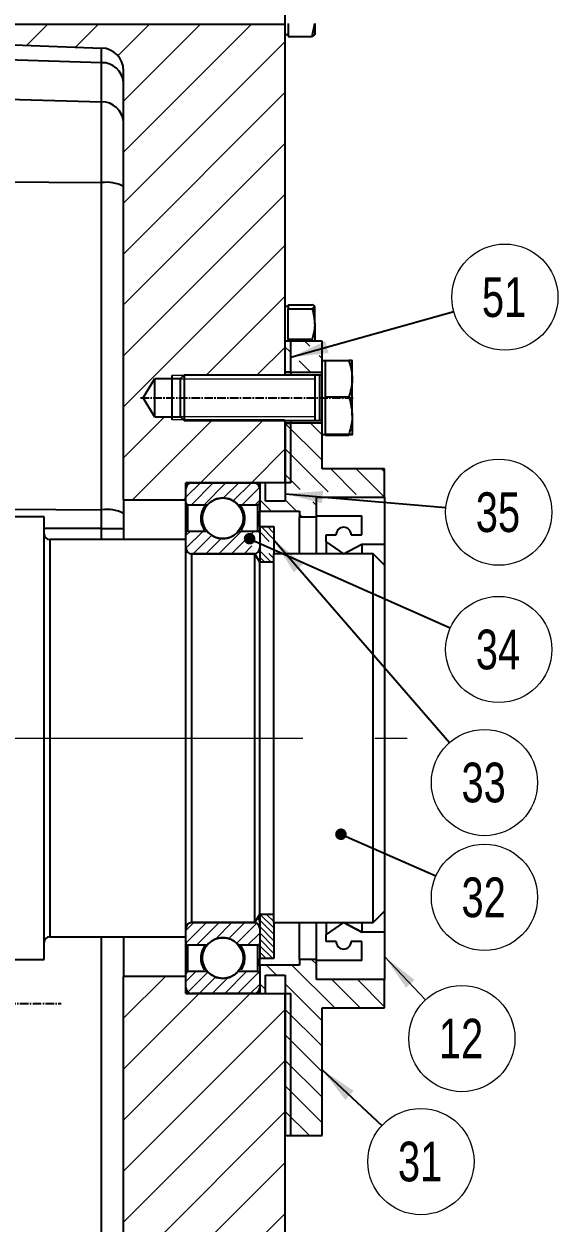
# Model space of a CAD drawing. Header units: millimetres. Extents: x 0 to 589, y 0 to 415.
# Drawn here: x 104.2 to 151.3, y 251.5 to 357.1 of the extents above; entities that cross this region are included whole.
import ezdxf

# ---------------------------------------------------------------- set-up
doc = ezdxf.new("R2010")
doc.units = ezdxf.units.MM
for name, pattern in [('CENTER', [10.16, 6.35, -1.27, 1.27, -1.27]), ('CENTERX2', [20.32, 12.7, -2.54, 2.54, -2.54]), ('CENTRO2', [1.125, 0.75, -0.125, 0.125, -0.125])]:
    doc.linetypes.add(name, pattern=pattern)
doc.layers.add('Assi', color=7, linetype='CENTER')
doc.styles.add('SLDTEXTSTYLE0', font='TXT', dxfattribs={"width": 0.75})
doc.dimstyles.new('SLDDIMSTYLE0', dxfattribs={"dimtxt": 0.18, "dimasz": 1.016, "dimexe": 0, "dimexo": 0.0625, "dimgap": 0, "dimtad": 0, "dimtih": 1, "dimtoh": 1, "dimdec": 0, "dimrnd": 1e-09, "dimzin": 0, "dimdsep": 46, "dimtxsty": 'Standard', "dimblk1": 'DOT', "dimblk2": 'DOT', "dimsah": 1, "dimcen": 0.09, "dimadec": 0, "dimazin": 0, "dimtfac": 1.016, "dimtdec": 0, "dimtofl": 0, "dimtmove": 0, "dimatfit": 3, "dimldrblk": 'DOT', "dimfxl": 1, "dimfrac": 2, "dimtolj": 1, "dimtzin": 0, "dimarcsym": 0})
doc.dimstyles.new('SLDDIMSTYLE1', dxfattribs={"dimtxt": 0.18, "dimasz": 3.302, "dimexe": 0, "dimexo": 0.0625, "dimgap": 0, "dimtad": 0, "dimtih": 1, "dimtoh": 1, "dimdec": 0, "dimrnd": 1e-09, "dimzin": 0, "dimdsep": 46, "dimtxsty": 'Standard', "dimsah": 1, "dimcen": 0.09, "dimadec": 0, "dimazin": 0, "dimtfac": 3.302, "dimtdec": 0, "dimtofl": 0, "dimtmove": 0, "dimatfit": 3, "dimfxl": 1, "dimfrac": 2, "dimtolj": 1, "dimtzin": 0, "dimarcsym": 0})

# ---------------------------------------------------------------- blocks, each defined once
blk = doc.blocks.new('SW_HATCH_0')
at = {"color": 0, "linetype": 'Continuous', "lineweight": 18}
for p, q in [((34.72, 125.41), (32.88, 123.56)), ((39.21, 125.41), (37.21, 123.41)), ((43.7, 125.41), (40.94, 122.65)), ((52.68, 125.41), (41.43, 114.16)), ((48.19, 125.41), (41.43, 118.65)), ((55.68, 123.92), (41.43, 109.67)), ((55.68, 119.43), (41.43, 105.18)), ((55.68, 114.94), (41.43, 100.69)), ((55.68, 110.45), (41.43, 96.2)), ((55.68, 105.96), (41.43, 91.71)), ((55.68, 101.47), (48.73, 94.52)), ((57.39, 97.52), (57.85, 97.06)), ((55.68, 96.98), (53.22, 94.52)), ((55.68, 96.98), (56.09, 96.58)), ((58.66, 96.25), (58.93, 95.98)), ((56.9, 95.77), (57.9, 94.77)), ((45.03, 90.82), (41.43, 87.22)), ((49.22, 90.52), (42.22, 83.52)), ((53.71, 90.52), (48.21, 85.02)), ((55.68, 90.25), (58.93, 87)), ((57.91, 90.27), (58.93, 89.24)), ((55.68, 88), (52.7, 85.02)), ((55.68, 88), (59.47, 84.21)), ((55.68, 85.76), (57.01, 84.43)), ((59.66, 86.27), (61.93, 84)), ((61.91, 86.27), (64.39, 83.78)), ((64.15, 86.27), (64.43, 85.99)), ((48.21, 85.02), (46.93, 83.74)), ((49.33, 85.02), (47.41, 83.09)), ((50.45, 85.02), (48.53, 83.09)), ((51.58, 85.02), (50.24, 83.68)), ((52.7, 85.02), (51.1, 83.42)), ((53.42, 84.61), (51.9, 83.09)), ((46.93, 83.74), (46.71, 83.52)), ((53.43, 83.5), (53.02, 83.09)), ((53.43, 83.52), (54.43, 82.52)), ((55.68, 83.51), (56.68, 82.52)), ((58.11, 83.33), (58.43, 83.01)), ((56.93, 82.26), (57.18, 82.02)), ((48.45, 80.77), (46.93, 79.25)), ((47.33, 80.77), (46.93, 80.37)), ((49.2, 80.4), (47.57, 78.77)), ((51.82, 80.77), (49.82, 78.77)), ((52.94, 80.77), (50.94, 78.77)), ((53.43, 80.71), (54.28, 79.86)), ((53.55, 81.16), (54.68, 80.02)), ((54.11, 81.16), (54.68, 80.59)), ((54.67, 81.16), (54.68, 81.15)), ((50.04, 80.11), (48.69, 78.77)), ((52.75, 79.45), (52.06, 78.77)), ((53.43, 79.03), (54.44, 78.02)), ((53.43, 78.47), (53.88, 78.02)), ((54.24, 78.78), (54.68, 78.34)), ((53.45, 47.02), (54.68, 45.79)), ((54.01, 47.02), (54.68, 46.35)), ((54.57, 47.02), (54.68, 46.91)), ((48.75, 46.27), (46.93, 44.45)), ((47.62, 46.27), (46.93, 45.57)), ((49.87, 46.27), (47.87, 44.27)), ((50.99, 46.27), (49.53, 44.8)), ((52.11, 46.27), (50.7, 44.85)), ((53.17, 46.2), (51.41, 44.44)), ((53.43, 46.48), (54.68, 45.23)), ((53.43, 45.91), (54.68, 44.66)), ((53.43, 45.34), (52.36, 44.27)), ((53.43, 45.35), (54.68, 44.1)), ((53.43, 44.79), (54.68, 43.54)), ((53.43, 44.23), (54.55, 43.12)), ((53.43, 43.67), (53.98, 43.12)), ((54.02, 42.52), (54.9, 41.64)), ((56.27, 42.52), (60.02, 38.77)), ((58.01, 43.02), (58.43, 42.6)), ((45.12, 41.52), (41.43, 37.83)), ((47.79, 41.94), (46.93, 41.08)), ((48.88, 41.91), (47.11, 40.13)), ((49.56, 41.47), (48.11, 40.02)), ((50.63, 41.41), (49.23, 40.02)), ((52.28, 41.94), (50.35, 40.02)), ((53.37, 41.9), (51.48, 40.02)), ((59.76, 41.27), (62.26, 38.77)), ((62.01, 41.27), (64.43, 38.84)), ((64.25, 41.27), (64.43, 41.09)), ((53.43, 40.85), (52.6, 40.02)), ((53.43, 40.86), (53.93, 40.36)), ((55.68, 40.86), (58.93, 37.61)), ((52.6, 40.02), (41.43, 28.85)), ((48.11, 40.02), (41.43, 33.34)), ((55.68, 38.6), (41.43, 24.35)), ((55.68, 38.61), (58.93, 35.36)), ((55.68, 36.37), (58.85, 33.2)), ((55.68, 34.11), (41.43, 19.86)), ((55.68, 34.12), (58.93, 30.87)), ((55.68, 31.88), (58.93, 28.63)), ((55.68, 29.62), (41.43, 15.37)), ((55.68, 29.63), (57.8, 27.52)), ((55.68, 25.13), (41.43, 10.88)), ((55.68, 20.64), (45, 9.97))]:
    blk.add_line(p, q, dxfattribs=at)
blk = doc.blocks.new('SW_NOTE_0_24')
at = {"color": 0, "linetype": 'Continuous', "lineweight": 0}
blk.add_circle((3.43, -3.19), 4.68, dxfattribs=at)
at = {"color": 0, "linetype": 'Continuous', "lineweight": 0, "insert": (3.36, -1.43), "char_height": 3.5, "attachment_point": 2, "style": 'SLDTEXTSTYLE0'}
blk.add_mtext('31', dxfattribs=at)
blk = doc.blocks.new('SW_NOTE_0_38')
at = {"color": 0, "linetype": 'Continuous', "lineweight": 0}
blk.add_circle((3.21, -3.41), 4.68, dxfattribs=at)
at = {"color": 0, "linetype": 'Continuous', "lineweight": 0, "insert": (3.14, -1.66), "char_height": 3.5, "attachment_point": 2, "style": 'SLDTEXTSTYLE0'}
blk.add_mtext('12', dxfattribs=at)
blk = doc.blocks.new('SW_NOTE_0_39')
at = {"color": 0, "linetype": 'Continuous', "lineweight": 0}
blk.add_circle((4.29, -1.88), 4.68, dxfattribs=at)
at = {"color": 0, "linetype": 'Continuous', "lineweight": 0, "insert": (4.22, -0.13), "char_height": 3.5, "attachment_point": 2, "style": 'SLDTEXTSTYLE0'}
blk.add_mtext('32', dxfattribs=at)
blk = doc.blocks.new('_Dot')
at = {"color": 0, "linetype": 'ByBlock', "lineweight": -2}
blk.add_line((-0.5, 0), (-1, 0), dxfattribs=at)
at = {"color": 0, "linetype": 'ByBlock', "const_width": 0.5}
blk.add_lwpolyline([(-0.25, 0, 1), (0.25, 0, 1)], format="xyb", close=True, dxfattribs=at)
blk = doc.blocks.new('SW_NOTE_0_40')
at = {"color": 0, "linetype": 'Continuous', "lineweight": 0}
blk.add_circle((3.07, -3.54), 4.68, dxfattribs=at)
at = {"color": 0, "linetype": 'Continuous', "lineweight": 0, "insert": (3, -1.78), "char_height": 3.5, "attachment_point": 2, "style": 'SLDTEXTSTYLE0'}
blk.add_mtext('33', dxfattribs=at)
blk = doc.blocks.new('SW_NOTE_0_41')
at = {"color": 0, "linetype": 'Continuous', "lineweight": 0}
blk.add_circle((4.28, -1.9), 4.68, dxfattribs=at)
at = {"color": 0, "linetype": 'Continuous', "lineweight": 0, "insert": (4.21, -0.15), "char_height": 3.5, "attachment_point": 2, "style": 'SLDTEXTSTYLE0'}
blk.add_mtext('34', dxfattribs=at)
blk = doc.blocks.new('SW_NOTE_0_42')
at = {"color": 0, "linetype": 'Continuous', "lineweight": 0}
blk.add_circle((4.67, -0.4), 4.68, dxfattribs=at)
at = {"color": 0, "linetype": 'Continuous', "lineweight": 0, "insert": (4.6, 1.35), "char_height": 3.5, "attachment_point": 2, "style": 'SLDTEXTSTYLE0'}
blk.add_mtext('35', dxfattribs=at)
blk = doc.blocks.new('SW_NOTE_0_43')
at = {"color": 0, "linetype": 'Continuous', "lineweight": 0}
blk.add_circle((4.51, 1.27), 4.68, dxfattribs=at)
at = {"color": 0, "linetype": 'Continuous', "lineweight": 0, "insert": (4.44, 3.02), "char_height": 3.5, "attachment_point": 2, "style": 'SLDTEXTSTYLE0'}
blk.add_mtext('51', dxfattribs=at)
blk = doc.blocks.new('*U72')
at = {"layer": 'Assi', "color": 0, "linetype": 'CENTRO2', "transparency": 16777216}
blk.add_line((-9.4375, 0), (9.4375, 0), dxfattribs=at)
blk = doc.blocks.new('*U74')
at = {"layer": 'Assi', "color": 0, "linetype": 'CENTRO2', "transparency": 16777216}
blk.add_line((-8, 0), (8, 0), dxfattribs=at)

msp = doc.modelspace()

# ---------------------------------------------------------------- linework, layer by layer
at = {"color": 7, "linetype": 'Continuous', "lineweight": 25}
for p, q in [((127.21, 356.3), (127.21, 359.66)), ((127.46, 357.18), (127.46, 356.04)), ((129.59, 356.04), (129.81, 357.18)), ((129.81, 357.18), (129.81, 356.2)), ((127.21, 357.1), (93.71, 357.1)), ((127.21, 326.22), (127.21, 356.3)), ((127.21, 356.2), (127.46, 356.2)), ((93.71, 355.63), (111.03, 355.02)), ((111.03, 353.73), (111.03, 355.02)), ((127.46, 356.04), (129.59, 356.04)), ((111.03, 350.27), (111.03, 353.73)), ((112.96, 315.2), (112.96, 353.02)), ((111.03, 343.15), (111.03, 350.27)), ((111.03, 314.33), (111.03, 343.15)), ((127.46, 332.24), (127.21, 332.24)), ((127.46, 332.4), (127.46, 332.22)), ((127.46, 332.4), (129.59, 332.4)), ((127.46, 332.22), (127.46, 332.03)), ((127.46, 330.7), (127.46, 332.03)), ((127.46, 332.03), (129.59, 332.03)), ((129.59, 332.03), (129.81, 332.22)), ((129.81, 330.7), (129.81, 332.22)), ((127.46, 329.36), (127.46, 330.7)), ((129.81, 330.7), (129.81, 329.2)), ((127.71, 329.2), (127.21, 329.2)), ((127.21, 326.45), (127.21, 329.2)), ((130.46, 329.2), (127.21, 329.2)), ((127.46, 329.36), (127.46, 329.2)), ((127.46, 329.36), (129.59, 329.36)), ((127.71, 326.45), (127.71, 329.2)), ((129.62, 329.2), (129.59, 329.36)), ((130.46, 327.45), (130.46, 329.2)), ((130.76, 327.45), (130.46, 327.45)), ((130.46, 320.95), (130.46, 327.45)), ((130.76, 325.88), (130.76, 327.49)), ((130.76, 327.49), (132.82, 327.49)), ((133.11, 325.88), (133.11, 327.45)), ((114.69, 324.2), (115.71, 325.9)), ((115.71, 325.9), (118.01, 325.9)), ((115.71, 322.5), (115.71, 325.9)), ((117.21, 326.15), (117.21, 322.25)), ((118.31, 326.2), (117.96, 325.86)), ((117.96, 325.86), (117.96, 323.41)), ((130.26, 326.2), (118.31, 326.2)), ((118.31, 326.2), (118.31, 323.24)), ((127.2, 326.2), (127.21, 326.22)), ((127.71, 326.45), (127.21, 326.45)), ((127.21, 326.45), (130.46, 326.45)), ((127.21, 326.2), (127.21, 326.22)), ((127.71, 326.45), (127.71, 326.2)), ((129.84, 322.2), (129.84, 326.2)), ((130.76, 324.28), (130.76, 325.88)), ((133.11, 322.63), (133.11, 325.88)), ((115.71, 322.5), (114.69, 324.2)), ((117.96, 323.41), (117.96, 322.55)), ((130.76, 324.28), (132.82, 324.28)), ((130.76, 322.63), (130.76, 324.28)), ((118.01, 322.5), (115.71, 322.5)), ((117.96, 322.55), (118.31, 322.2)), ((118.31, 323.24), (118.31, 322.2)), ((130.76, 320.99), (130.76, 322.63)), ((133.11, 322.63), (133.11, 320.96)), ((118.31, 322.2), (130.26, 322.2)), ((127.21, 322.19), (127.2, 322.2)), ((127.21, 322.19), (127.21, 322.2)), ((127.21, 316.7), (127.21, 322.19)), ((127.21, 321.95), (127.71, 321.95)), ((127.21, 316.7), (127.21, 321.95)), ((130.46, 321.95), (127.21, 321.95)), ((127.21, 321.95), (127.21, 315.08)), ((127.71, 322.2), (127.71, 321.95)), ((127.71, 316.7), (127.71, 321.95)), ((130.46, 320.95), (130.76, 320.95)), ((130.46, 317.95), (130.46, 320.95)), ((130.76, 320.99), (132.82, 320.99)), ((130.76, 320.96), (130.76, 320.99)), ((130.76, 320.92), (130.76, 320.96)), ((130.76, 320.92), (132.82, 320.92)), ((135.96, 317.95), (130.46, 317.95)), ((135.96, 315.45), (135.96, 317.95)), ((127.21, 316.7), (118.46, 316.7)), ((118.46, 315.2), (118.46, 316.7)), ((118.46, 314.95), (118.46, 316.2)), ((118.96, 316.7), (124.46, 316.7)), ((125.46, 316.7), (124.96, 316.7)), ((124.96, 316.7), (124.96, 314.2)), ((124.96, 316.2), (124.96, 314.95)), ((125.46, 315.08), (125.46, 316.7)), ((127.71, 316.7), (127.21, 316.7)), ((112.96, 315.2), (118.46, 315.2)), ((112.96, 315.2), (112.96, 311.7)), ((118.46, 314.95), (118.46, 312.29)), ((127.21, 315.08), (125.46, 315.08)), ((129.96, 315.45), (135.96, 315.45)), ((129.96, 313.79), (129.96, 315.45)), ((129.96, 313.7), (129.96, 315.45)), ((135.96, 315.45), (135.96, 311.29)), ((111.03, 312.68), (111.03, 314.33)), ((118.63, 314.78), (120.39, 314.78)), ((120.39, 314.75), (120.39, 314.78)), ((123.04, 314.75), (123.04, 314.78)), ((123.04, 314.78), (124.8, 314.78)), ((124.96, 314.2), (128.46, 314.2)), ((124.96, 312.85), (124.96, 314.2)), ((128.46, 314.2), (128.46, 313.7)), ((105.96, 313.7), (102.96, 313.7)), ((105.96, 294.2), (105.96, 313.7)), ((124.96, 312.85), (126.21, 312.85)), ((124.96, 312.85), (124.96, 309.7)), ((126.21, 312.85), (126.21, 310.45)), ((128.46, 313.7), (129.96, 313.7)), ((128.46, 310.45), (128.46, 313.7)), ((129.96, 313.79), (133.96, 313.79)), ((129.96, 310.45), (129.96, 313.7)), ((133.96, 312.12), (133.96, 313.79)), ((118.46, 311.7), (106.46, 311.7)), ((111.03, 312.68), (112.96, 312.68)), ((118.46, 311.7), (118.46, 312.29)), ((118.46, 294.2), (118.46, 311.7)), ((118.63, 312.45), (120.33, 312.45)), ((123.1, 312.45), (124.8, 312.45)), ((124.96, 312.29), (124.96, 310.95)), ((130.83, 312.12), (131.7, 312.12)), ((130.83, 311.52), (130.83, 312.12)), ((133.03, 312.12), (133.96, 312.12)), ((130.83, 311.52), (132.36, 310.45)), ((130.83, 311.52), (130.83, 310.45)), ((132.36, 310.45), (133.96, 311.29)), ((133.96, 311.29), (133.96, 310.45)), ((133.96, 311.29), (135.96, 311.29)), ((135.96, 311.29), (135.96, 309.45)), ((124.53, 310.45), (118.96, 310.45)), ((118.96, 310.45), (124.46, 310.45)), ((124.96, 309.7), (124.53, 310.45)), ((124.53, 294.2), (124.53, 310.45)), ((126.21, 309.7), (124.96, 309.7)), ((126.21, 309.7), (124.96, 309.7)), ((124.96, 294.2), (124.96, 309.7)), ((134.96, 310.45), (126.21, 310.45)), ((126.21, 294.2), (126.21, 310.45)), ((135.96, 309.45), (134.96, 310.45)), ((134.96, 294.2), (134.96, 310.45)), ((135.96, 309.45), (135.96, 294.2)), ((105.96, 274.7), (105.96, 294.2)), ((118.46, 276.7), (118.46, 294.2)), ((124.53, 277.95), (124.53, 294.2)), ((124.96, 278.7), (124.96, 294.2)), ((126.21, 277.95), (126.21, 294.2)), ((134.96, 277.95), (134.96, 294.2)), ((135.96, 294.2), (135.96, 278.95)), ((134.96, 277.95), (135.96, 278.95)), ((135.96, 278.95), (135.96, 277.12)), ((118.96, 277.95), (124.53, 277.95)), ((124.46, 277.95), (118.96, 277.95)), ((124.53, 277.95), (124.96, 278.7)), ((124.96, 278.7), (126.21, 278.7)), ((124.96, 278.7), (124.96, 274.8)), ((124.96, 278.7), (126.21, 278.7)), ((126.21, 277.95), (134.96, 277.95)), ((126.21, 277.95), (126.21, 274.8)), ((128.46, 274.7), (128.46, 277.95)), ((129.96, 274.7), (129.96, 277.95)), ((130.83, 277.95), (130.83, 276.89)), ((132.36, 277.95), (130.83, 276.89)), ((132.36, 277.96), (132.36, 277.95)), ((133.96, 277.12), (132.36, 277.95)), ((133.96, 277.95), (133.96, 277.12)), ((124.96, 277.45), (124.96, 276.12)), ((130.83, 276.29), (130.83, 276.89)), ((130.83, 276.89), (130.83, 276.89)), ((135.96, 277.12), (133.96, 277.12)), ((135.96, 277.12), (133.96, 277.12)), ((133.96, 277.12), (133.96, 277.12)), ((135.96, 277.12), (135.96, 272.95)), ((135.96, 277.12), (135.96, 277.12)), ((106.46, 276.7), (118.46, 276.7)), ((112.96, 276.7), (112.96, 273.2)), ((118.46, 276.12), (118.46, 276.7)), ((118.46, 276.12), (118.46, 274.16)), ((120.33, 275.95), (118.63, 275.95)), ((124.8, 275.95), (123.1, 275.95)), ((131.7, 276.29), (130.83, 276.29)), ((133.96, 276.29), (133.03, 276.29)), ((133.96, 274.62), (133.96, 276.29)), ((124.96, 274.2), (124.96, 274.8)), ((126.21, 274.8), (124.96, 274.8)), ((102.96, 274.7), (105.96, 274.7)), ((118.46, 273.46), (118.46, 274.16)), ((118.63, 273.63), (118.63, 274.32)), ((124.8, 273.63), (124.8, 274.32)), ((128.46, 274.2), (124.96, 274.2)), ((124.96, 274.2), (124.96, 271.7)), ((129.96, 274.7), (128.46, 274.7)), ((128.46, 274.7), (128.46, 274.2)), ((129.96, 272.95), (129.96, 274.7)), ((133.96, 274.62), (129.96, 274.62)), ((133.96, 274.62), (129.96, 274.62)), ((129.96, 272.95), (129.96, 274.62)), ((112.96, 234.45), (112.96, 273.2)), ((118.46, 273.2), (112.96, 273.2)), ((118.46, 272.2), (118.46, 273.46)), ((118.46, 271.7), (118.46, 273.2)), ((120.39, 273.63), (118.63, 273.63)), ((124.8, 273.63), (123.04, 273.63)), ((124.96, 273.46), (124.96, 272.2)), ((125.46, 273.33), (127.21, 273.33)), ((125.46, 271.7), (125.46, 273.33)), ((127.21, 273.33), (127.21, 259.2)), ((135.96, 272.95), (129.96, 272.95)), ((135.96, 270.45), (135.96, 272.95)), ((118.46, 271.7), (127.21, 271.7)), ((124.46, 271.7), (118.96, 271.7)), ((124.96, 271.7), (125.46, 271.7)), ((127.21, 271.7), (127.71, 271.7)), ((127.21, 259.2), (127.21, 271.7)), ((127.21, 241.97), (127.21, 271.7)), ((127.71, 259.2), (127.71, 271.7)), ((130.46, 270.45), (135.96, 270.45)), ((130.46, 259.2), (130.46, 270.45)), ((127.21, 259.2), (127.71, 259.2)), ((127.21, 259.2), (130.46, 259.2))]:
    msp.add_line(p, q, dxfattribs=at)
at = {"color": 8, "linetype": 'Continuous', "lineweight": 25}
for p, q in [((111.03, 353.73), (93.96, 354.25)), ((93.96, 350.79), (111.03, 350.27)), ((111.03, 343.15), (93.96, 343.25)), ((130.26, 322.2), (130.26, 326.2)), ((102.96, 314.38), (111.03, 314.33)), ((118.63, 312.45), (118.63, 314.78)), ((124.8, 312.45), (124.8, 314.78)), ((111.03, 312.68), (105.96, 312.68)), ((106.46, 311.7), (106.46, 294.2)), ((111.03, 311.7), (111.03, 312.68)), ((118.96, 310.45), (118.96, 294.2)), ((106.46, 294.2), (106.46, 276.7)), ((118.96, 294.2), (118.96, 277.95)), ((132.36, 277.95), (130.83, 276.89)), ((132.37, 277.95), (133.96, 277.12)), ((111.03, 249.06), (111.03, 276.7)), ((118.63, 274.32), (118.63, 275.95)), ((124.8, 274.32), (124.8, 275.95))]:
    msp.add_line(p, q, dxfattribs=at)
at = {"color": 7, "linetype": 'Continuous', "lineweight": 18}
for p, q in [((127.15, 326.15), (117.21, 326.15)), ((117.96, 325.86), (129.84, 325.86)), ((117.96, 322.55), (129.84, 322.55)), ((127.15, 322.25), (117.21, 322.25))]:
    msp.add_line(p, q, dxfattribs=at)
at = {"color": 7, "linetype": 'CENTERX2', "lineweight": 18, "ltscale": 2.5}
msp.add_line((46.21, 294.2), (137.96, 294.2), dxfattribs=at)
at = {"color": 7, "linetype": 'Continuous', "lineweight": 0}
msp.add_line((139.57, 271.14), (135.96, 274.97), dxfattribs=at)
for centre in [(121.71, 313.58), (121.71, 274.83)]:
    msp.add_circle(centre, 1.79)
at = {"color": 7, "linetype": 'Continuous', "lineweight": 25}
for centre, radius, start, end in [((110.96, 353.02), 2, 0, 88), ((111.09, 351.86), 1.87, 4.0077, 91.8329), ((111.09, 348.4), 1.87, 4.0077, 91.8329), ((111.49, 340.01), 3.18, 62.3888, 98.263), ((130.26, 326.4), 0.2, 270, 0), ((130.26, 322), 0.2, 0, 90), ((118.96, 316.2), 0.5, 90, 180), ((124.46, 316.2), 0.5, 0, 90), ((118.63, 314.95), 0.167, 180, 270), ((121.71, 313.58), 1.79, 42.2133, 137.7867), ((124.8, 314.95), 0.167, 270, 0), ((111.49, 311.19), 3.18, 62.3888, 98.263), ((132.36, 312.12), 0.667, 0, 180), ((106.46, 312.2), 0.5, 180, 270), ((118.63, 312.29), 0.167, 90, 180), ((121.71, 313.58), 1.79, 219.0427, 320.9573), ((124.8, 312.29), 0.167, 0, 90), ((118.96, 310.95), 0.5, 180, 270), ((124.46, 310.95), 0.5, 270, 0), ((118.96, 277.45), 0.5, 90, 180), ((124.46, 277.45), 0.5, 0, 90), ((106.46, 276.2), 0.5, 90, 180), ((118.63, 276.12), 0.167, 180, 270), ((121.71, 274.83), 1.79, 39.0427, 140.9573), ((124.8, 276.12), 0.167, 270, 360), ((132.36, 276.29), 0.667, 180, 0), ((118.63, 274.16), 0.164, 89.0402, 179.0069), ((124.8, 274.16), 0.164, 0.9931, 90.9598), ((118.63, 273.46), 0.167, 90, 180), ((121.71, 274.83), 1.79, 222.2133, 317.7867), ((124.8, 273.46), 0.167, 0, 90), ((118.96, 272.2), 0.5, 180, 270), ((124.46, 272.2), 0.5, 270, 0)]:
    msp.add_arc(centre, radius, start, end, dxfattribs=at)
at = {"color": 8, "linetype": 'Continuous', "lineweight": 25}
msp.add_arc((124.49, 278.01), 0.478, 0.2618, 51.796, dxfattribs=at)
at = {"color": 7, "linetype": 'Continuous', "lineweight": 25}
for points, knots in [([(129.81, 356.23), (129.81, 356.22), (129.81, 356.16), (129.7, 356.1), (129.59, 356.04)], [0, 0, 0, 0, 0.070201, 1, 1, 1, 1]), ([(129.81, 332.22), (129.81, 332.22), (129.81, 332.28), (129.7, 332.35), (129.59, 332.4)], [0, 0, 0, 0, 0.070201, 1, 1, 1, 1]), ([(129.59, 332.03), (129.62, 331.92), (129.76, 331.48), (129.79, 331.03), (129.81, 330.7)], [0, 0, 0, 0, 0.257551, 1, 1, 1, 1]), ([(129.81, 330.7), (129.81, 330.57), (129.8, 330.12), (129.68, 329.68), (129.59, 329.36)], [0, 0, 0, 0, 0.268634, 1, 1, 1, 1]), ([(132.82, 327.49), (132.91, 327.23), (133.07, 326.7), (133.1, 326.16), (133.11, 325.88)], [0, 0, 0, 0, 0.495458, 1, 1, 1, 1]), ([(133.11, 327.45), (133.11, 327.46), (133.11, 327.47), (132.96, 327.48), (132.82, 327.49)], [0, 0, 0, 0, 0.0702148, 1, 1, 1, 1]), ([(133.11, 325.88), (133.11, 325.85), (133.11, 325.3), (132.96, 324.77), (132.82, 324.28)], [0, 0, 0, 0, 0.070215, 1, 1, 1, 1]), ([(132.82, 324.28), (132.86, 324.16), (133.03, 323.62), (133.08, 323.07), (133.11, 322.63)], [0, 0, 0, 0, 0.223713, 1, 1, 1, 1]), ([(133.11, 322.63), (133.11, 322.5), (133.1, 321.94), (132.94, 321.4), (132.82, 320.99)], [0, 0, 0, 0, 0.241851, 1, 1, 1, 1]), ([(132.82, 320.99), (132.91, 320.99), (133.07, 320.97), (133.1, 320.96), (133.11, 320.96)], [0, 0, 0, 0, 0.495458, 1, 1, 1, 1]), ([(133.11, 320.96), (133.11, 320.95), (133.11, 320.94), (132.96, 320.93), (132.82, 320.92)], [0, 0, 0, 0, 0.0702148, 1, 1, 1, 1]), ([(118.46, 312.37), (118.46, 312.71), (118.46, 313.48), (118.46, 314.28), (118.46, 314.84), (118.46, 314.91), (118.46, 314.95)], [0, 0, 0, 0, 0.212295, 0.473424, 0.734552, 1, 1, 1, 1]), ([(118.46, 274.16), (118.46, 274.42), (118.46, 274.9), (118.46, 275.68), (118.46, 276.04)], [0, 0, 0, 0, 0.540836, 1, 1, 1, 1])]:
    msp.add_open_spline(points, degree=3, knots=knots, dxfattribs=at)
at = {"color": 7, "linetype": 'Continuous', "lineweight": 0}
msp.add_solid([(135.96, 274.97), (137.86, 272.22), (138.6, 272.91)], dxfattribs=at)
at = {"layer": 'Assi', "lineweight": 30}
for centre, start, end in [((121.71, 313.58), 145.0834, 212.7864), ((121.71, 313.58), 327.2136, 34.9166), ((121.71, 274.83), 145.0834, 212.7864), ((121.71, 274.83), 327.2136, 34.9166)]:
    msp.add_arc(centre, 1.91, start, end, dxfattribs=at)

# ---------------------------------------------------------------- block references
at = {"color": 7, "linetype": 'Continuous', "lineweight": 18}
msp.add_blockref('SW_HATCH_0', (71.53, 231.69), dxfattribs=at)
at = {"color": 7, "linetype": 'Continuous', "lineweight": 0}
for name, p in [('SW_NOTE_0_43', (142.06, 331.8)), ('SW_NOTE_0_42', (141.36, 314.52)), ('SW_NOTE_0_41', (141.75, 303.92)), ('SW_NOTE_0_40', (141.7, 293.83)), ('SW_NOTE_0_39', (140.48, 282.06)), ('SW_NOTE_0_38', (139.57, 271.14)), ('SW_NOTE_0_24', (135.74, 260.08))]:
    msp.add_blockref(name, p, dxfattribs=at)
at = {"layer": 'Assi', "linetype": 'CENTRO2'}
for name, p in [('*U72', (123.9, 324.2)), ('*U74', (99.46, 270.82))]:
    msp.add_blockref(name, p, dxfattribs=at)

# ---------------------------------------------------------------- leaders
at = {"color": 7, "linetype": 'Continuous', "lineweight": 0}
for points, dimstyle in [([(127.71, 327.78), (142.06, 331.8)], 'SLDDIMSTYLE1'), ([(127.21, 315.73), (141.36, 314.52)], 'SLDDIMSTYLE1'), ([(124.07, 311.78), (141.75, 303.92)], 'SLDDIMSTYLE0'), ([(126.21, 311.68), (141.7, 293.83)], 'SLDDIMSTYLE1'), ([(132.12, 285.74), (140.48, 282.06)], 'SLDDIMSTYLE0'), ([(130.46, 264.98), (135.74, 260.08)], 'SLDDIMSTYLE1')]:
    msp.add_leader(points, dimstyle=dimstyle, dxfattribs=at)

doc.saveas('drawing.dxf')
